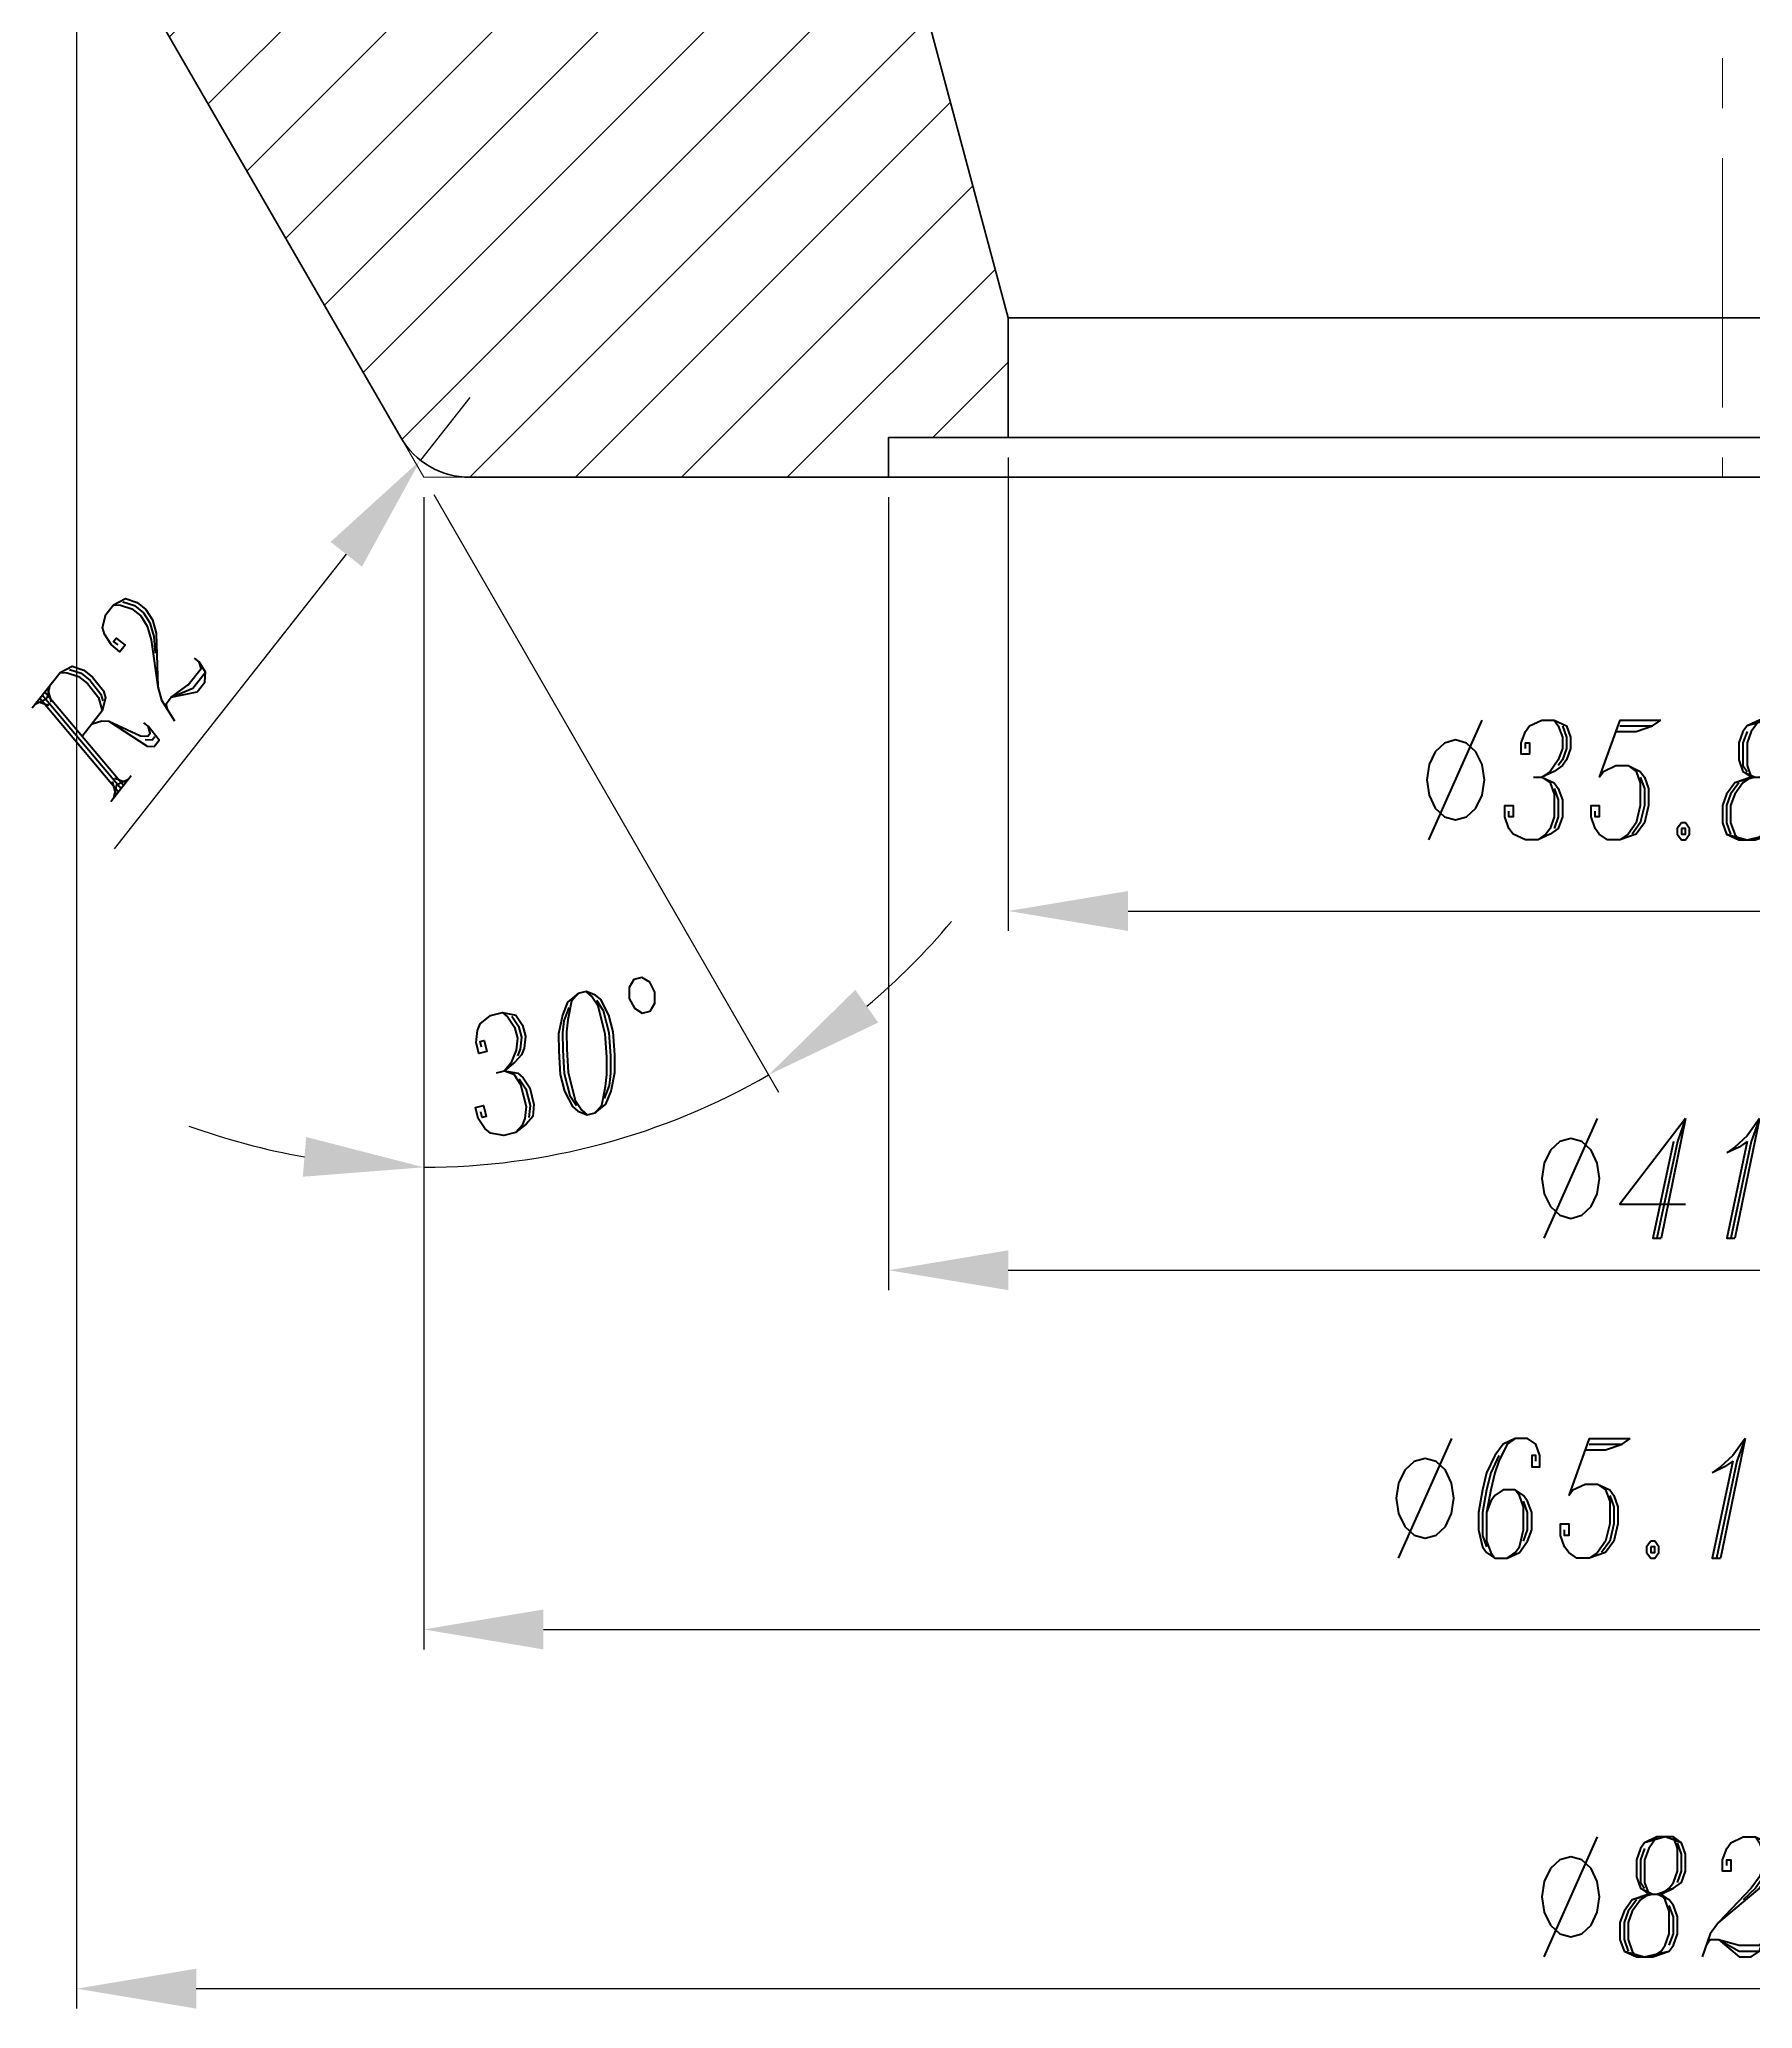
# Model space of a CAD drawing. Extents: x 70 to 367, y 34 to 454.
# Drawn here: x 169.88 to 212.82, y 285.6 to 334.94 of the extents above; entities that cross this region are included whole.
import ezdxf

# ---------------------------------------------------------------- set-up
doc = ezdxf.new("R2010")
doc.units = 0
doc.header["$LTSCALE"] = 5
doc.header["$MEASUREMENT"] = 0
doc.linetypes.add('CENTER', pattern=[2, 1.25, -0.25, 0.25, -0.25])
doc.linetypes.add('HIDDEN', pattern=[0.375, 0.25, -0.125])
doc.layers.get('0').update_dxf_attribs({"linetype": 'CONTINUOUS', "lineweight": 15})
for name, color, linetype, lineweight in [('1', 1, 'CENTER', 15), ('2', 2, 'HIDDEN', 15), ('3', 3, 'CONTINUOUS', 35), ('8', 252, 'CONTINUOUS', 15)]:
    doc.layers.add(name, color=color, linetype=linetype, lineweight=lineweight)
doc.styles.add('ITALICT', font='italict', dxfattribs={"width": 0.8, "height": 3})
doc.dimstyles.get("Standard").update_dxf_attribs({"dimtxt": 0.18, "dimasz": 3, "dimexe": 0.5, "dimexo": 0.5, "dimgap": 0.8, "dimtad": 1, "dimdsep": 46, "dimtxsty": 'ITALICT', "dimcen": 0, "dimadec": 0, "dimazin": 0, "dimtfac": 1, "dimtmove": 0, "dimatfit": 0, "dimfxl": 1, "dimtolj": 1, "dimtzin": 0, "dimarcsym": 0})

# ---------------------------------------------------------------- blocks, each defined once
blk = doc.blocks.new('*D7')
at = {"color": 0, "lineweight": -2}
for p, q in [((194.165, 324.464), (194.165, 312.598)), ((229.965, 324.464), (229.965, 312.598)), ((197.165, 313.098), (226.965, 313.098))]:
    blk.add_line(p, q, dxfattribs=at)
at = {"color": 0}
for points in [[(197.165, 313.598), (197.165, 312.598), (194.165, 313.098)], [(226.965, 312.598), (226.965, 313.598), (229.965, 313.098)]]:
    blk.add_solid(points, dxfattribs=at)
at = {"color": 0, "insert": (212.065, 316.383), "char_height": 3, "attachment_point": 5, "style": 'ITALICT'}
blk.add_mtext('\\A1;%%c35.8{}{\\H0.71x;\\C3;\\S+0.1^ -0.1;}', dxfattribs=at)
blk = doc.blocks.new('*D8')
at = {"color": 0, "lineweight": -2}
for p, q in [((191.165, 323.464), (191.165, 303.598)), ((232.965, 323.464), (232.965, 303.598)), ((194.165, 304.098), (229.965, 304.098))]:
    blk.add_line(p, q, dxfattribs=at)
at = {"color": 0}
for points in [[(194.165, 304.598), (194.165, 303.598), (191.165, 304.098)], [(229.965, 303.598), (229.965, 304.598), (232.965, 304.098)]]:
    blk.add_solid(points, dxfattribs=at)
at = {"color": 0, "insert": (212.065, 306.398), "char_height": 3, "attachment_point": 5, "style": 'ITALICT'}
blk.add_mtext('\\A1;%%c41.8', dxfattribs=at)
blk = doc.blocks.new('*D9')
at = {"color": 0, "lineweight": -2}
for p, q in [((179.515, 323.464), (179.515, 294.598)), ((244.615, 323.464), (244.615, 294.598)), ((182.515, 295.098), (241.615, 295.098))]:
    blk.add_line(p, q, dxfattribs=at)
at = {"color": 0}
for points in [[(182.515, 295.598), (182.515, 294.598), (179.515, 295.098)], [(241.615, 295.598), (241.615, 294.598), (244.615, 295.098)]]:
    blk.add_solid(points, dxfattribs=at)
at = {"color": 0, "insert": (212.065, 298.383), "char_height": 3, "attachment_point": 5, "style": 'ITALICT'}
blk.add_mtext('\\A1;%%c65.1{}{\\H0.71x;\\C3;\\S+0.00^ -0.05;}', dxfattribs=at)
blk = doc.blocks.new('*D12')
at = {"color": 0, "lineweight": -2}
for p, q in [((170.815, 338.532), (170.815, 285.598)), ((253.315, 338.532), (253.315, 285.598)), ((173.815, 286.098), (250.315, 286.098))]:
    blk.add_line(p, q, dxfattribs=at)
at = {"color": 0}
for points in [[(173.815, 286.598), (173.815, 285.598), (170.815, 286.098)], [(250.315, 286.598), (250.315, 285.598), (253.315, 286.098)]]:
    blk.add_solid(points, dxfattribs=at)
at = {"color": 0, "insert": (212.065, 288.398), "char_height": 3, "attachment_point": 5, "style": 'ITALICT'}
blk.add_mtext('\\A1;%%c82.5', dxfattribs=at)
blk = doc.blocks.new('*D15')
at = {"color": 0, "lineweight": -2}
for p, q in [((179.765, 323.531), (188.408, 308.56)), ((179.515, 322.964), (179.515, 306.177))]:
    blk.add_line(p, q, dxfattribs=at)
for start, end in [(309.9561, 319.9123), (270, 300), (250.0877, 260.0439)]:
    blk.add_arc((179.515, 323.964), 17.286, start, end, dxfattribs=at)
at = {"color": 0}
for points in [[(190.903, 310.303), (190.329, 311.123), (188.158, 308.993)], [(176.569, 307.436), (176.483, 306.44), (179.515, 306.677)]]:
    blk.add_solid(points, dxfattribs=at)
at = {"color": 0, "insert": (183.15, 309.425), "char_height": 3, "attachment_point": 5, "rotation": 14.0397, "style": 'ITALICT'}
blk.add_mtext('\\A1;30°', dxfattribs=at)
blk = doc.blocks.new('*D16')
at = {"color": 0, "lineweight": -2}
for p, q in [((180.669, 325.964), (179.431, 324.393)), ((177.574, 322.037), (171.755, 314.655))]:
    blk.add_line(p, q, dxfattribs=at)
at = {"color": 0}
blk.add_solid([(177.181, 322.346), (177.967, 321.727), (179.431, 324.393)], dxfattribs=at)
at = {"color": 0, "insert": (171.929, 318.592), "char_height": 3, "attachment_point": 5, "rotation": 51.7503, "style": 'ITALICT'}
blk.add_mtext('\\A1;R2', dxfattribs=at)
blk = doc.blocks.new('*D100')
at = {"color": 0, "lineweight": -2}
blk.add_arc((212.065, 261.16), 85.861, 92.00204, 102.99796, dxfattribs=at)
at = {"color": 0}
for points in [[(209.074, 346.468), (209.056, 347.468), (212.065, 347.02)], [(192.632, 345.306), (192.874, 344.335), (189.842, 344.095)]]:
    blk.add_solid(points, dxfattribs=at)
at = {"color": 0, "insert": (200.557, 348.566), "char_height": 3, "attachment_point": 5, "rotation": 7.5, "style": 'ITALICT'}
blk.add_mtext('\\A1;15%%d', dxfattribs=at)

msp = doc.modelspace()

# ---------------------------------------------------------------- hatches: boundary and pattern name
at = {"layer": '8'}
h = msp.add_hatch(dxfattribs=at)
h.set_pattern_fill('ANSI31', color=256, scale=15, style=0)
h.set_pattern_definition([(45, (-481.2776, -9.1784), (-1.3258252, 1.3258252), [])])
h.paths.add_polyline_path([(187.809, 351.684, 0.204986), (180.515, 360.964), (174.164, 371.964), (170.815, 371.964), (170.815, 359.964), (170.815, 339.032), (178.937, 324.964, 0.267949), (180.669, 323.964), (191.165, 323.964), (191.165, 324.964), (194.165, 324.964), (194.165, 327.964)])
h.paths.add_polyline_path([(229.965, 327.964), (229.965, 324.964), (232.965, 324.964), (232.965, 323.964), (243.46, 323.964, 0.267949), (245.192, 324.964), (253.315, 339.032), (253.315, 359.964), (253.315, 371.964), (249.966, 371.964), (243.615, 360.964, 0.204986), (236.321, 351.684), (232.574, 337.7)])
h.paths.add_polyline_path([(245.77, 358.337), (252.767, 352.978), (249.119, 348.214), (242.121, 353.574)], flags=24)

# ---------------------------------------------------------------- linework, layer by layer
at = {"layer": '1'}
msp.add_line((212.065, 371.964), (212.065, 323.964), dxfattribs=at)
at = {"layer": '2'}
for q in [(178.937, 324.964), (180.669, 323.964)]:
    msp.add_line((179.515, 323.964), q, dxfattribs=at)
at = {"layer": '3'}
for p, q in [((194.165, 327.964), (187.809, 351.684)), ((178.937, 324.964), (170.815, 339.032)), ((212.065, 327.964), (194.165, 327.964)), ((194.165, 324.964), (194.165, 327.964)), ((212.065, 327.964), (229.965, 327.964)), ((212.065, 324.964), (191.165, 324.964)), ((191.165, 323.964), (191.165, 324.964)), ((212.065, 324.964), (232.965, 324.964)), ((180.669, 323.964), (212.065, 323.964)), ((243.46, 323.964), (212.065, 323.964))]:
    msp.add_line(p, q, dxfattribs=at)
msp.add_arc((180.669, 325.964), 2, 210, 270, dxfattribs=at)

# ---------------------------------------------------------------- dimensions: what is measured, and where the dimension line sits
dim = msp.add_angular_dim_2l(base=(204.581, 346.694), line1=((212.065, 371.964), (212.065, 323.964)), line2=((194.165, 327.964), (187.809, 351.684)), dimstyle='Standard')
dim.commit()
dim.dimension.update_dxf_attribs({"geometry": '*D100', "text_midpoint": (200.557, 348.566)})
dim = msp.add_linear_dim(base=(253.315, 286.098), p1=(170.815, 339.032), p2=(253.315, 339.032), dimstyle='Standard', override={"dimpost": '%%c<>', "dimtmove": 0})
dim.commit()
dim.dimension.update_dxf_attribs({"geometry": '*D12', "text_midpoint": (212.065, 286.098), "dimtype": 160})
dim = msp.add_radius_dim(center=(180.669, 325.964), mpoint=(179.431, 324.393), dimstyle='Standard')
dim.commit()
dim.dimension.update_dxf_attribs({"geometry": '*D16', "text_midpoint": (171.929, 318.592)})
dim = msp.add_angular_dim_2l(base=(185.427, 307.72), line1=((179.515, 323.964), (179.515, 323.464)), line2=((179.515, 323.964), (178.937, 324.964)), dimstyle='Standard')
dim.commit()
dim.dimension.update_dxf_attribs({"geometry": '*D15', "text_midpoint": (183.708, 307.194), "dimtype": 162})
dim = msp.add_linear_dim(base=(229.965, 313.098), p1=(194.165, 324.964), p2=(229.965, 324.964), text='%%c<>{}{\\H0.71x;\\C3;\\S+0.1^ -0.1;}', dimstyle='Standard', override={"dimtp": 0.1, "dimtm": 0.1, "dimtdec": 1, "dimtmove": 0, "dimtzin": 0})
dim.commit()
dim.dimension.update_dxf_attribs({"geometry": '*D7', "text_midpoint": (212.065, 316.383)})
for base, p1, p2, text, override, picture, middle in [((244.615, 295.098), (179.515, 323.964), (244.615, 323.964), '%%c<>{}{\\H0.71x;\\C3;\\S+0.00^ -0.05;}', {"dimtp": 0, "dimtm": 0.05, "dimtdec": 2, "dimtzin": 0}, '*D9', (212.065, 295.098)), ((232.965, 304.098), (191.165, 323.964), (232.965, 323.964), '%%c<>', {"dimtmove": 0}, '*D8', (212.065, 304.098))]:
    dim = msp.add_linear_dim(base=base, p1=p1, p2=p2, text=text, dimstyle='Standard', override=override)
    dim.commit()
    dim.dimension.update_dxf_attribs({"geometry": picture, "text_midpoint": middle, "dimtype": 160})

doc.saveas('drawing.dxf')
